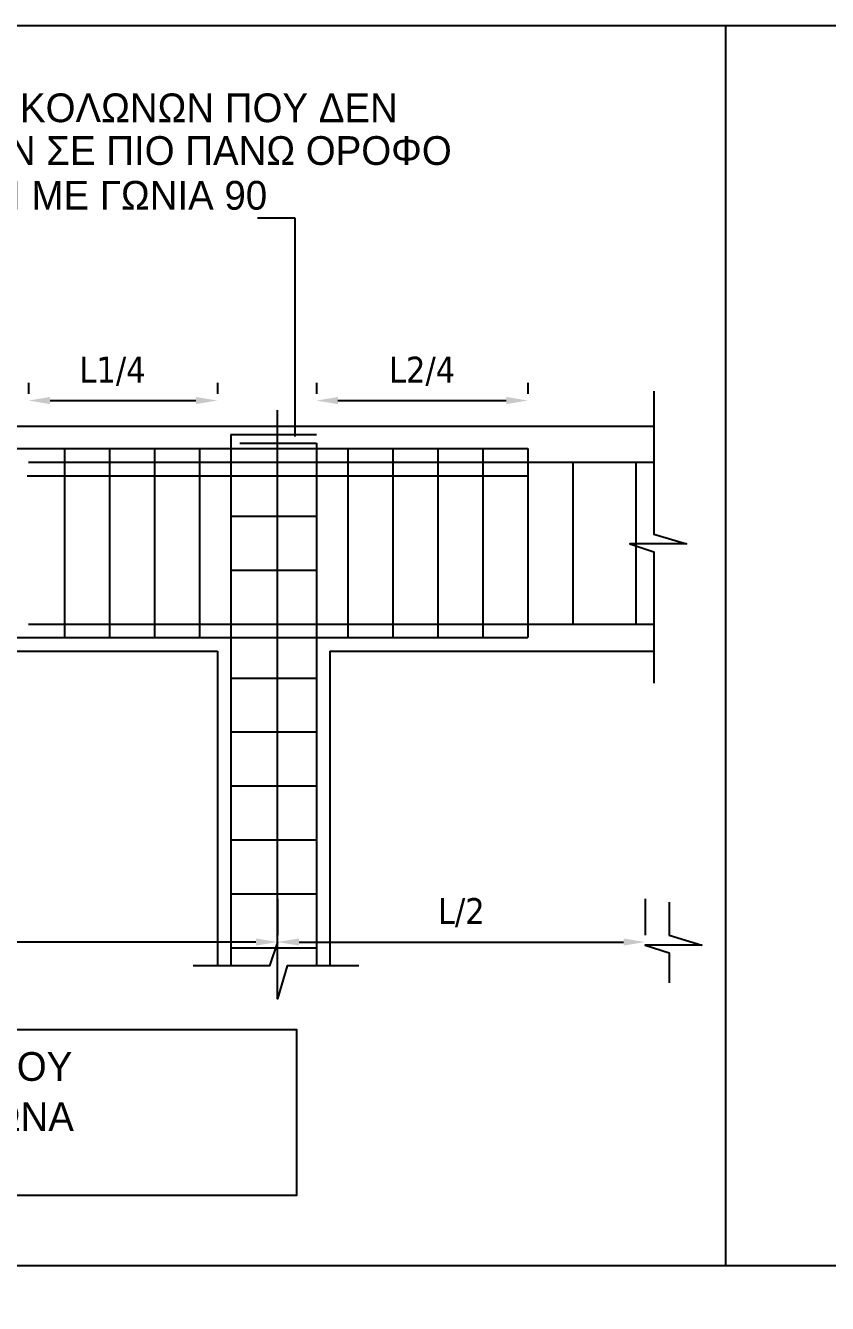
# Model space of a CAD drawing. Header units: millimetres. Extents: x -2171 to 1563, y -1758 to -1505.
# Drawn here: x 1255.23 to 1264.14, y -1605.8 to -1591.6 of the extents above; entities that cross this region are included whole.
import ezdxf

# ---------------------------------------------------------------- set-up
doc = ezdxf.new("R2010")
doc.units = ezdxf.units.MM
doc.header["$PDMODE"] = 32
doc.layers.get('Defpoints').update_dxf_attribs({"color": 6})
for name, color, linetype in [('-S-DIMS', 2, 'Continuous'), ('-S-TEXTLINE', 3, 'Continuous'), ('-S-TOMES', 7, 'Continuous'), ('-S_SIDERA', 30, 'Continuous'), ('-S_TEXT', 3, 'Continuous'), ('BLUE', 5, 'Continuous')]:
    doc.layers.add(name, color=color, linetype=linetype)
doc.styles.add('GR-SIMPL', font='GR-SIMPL.shx', dxfattribs={"width": 0.8})
doc.styles.get("Standard").update_dxf_attribs({"font": 'tahoma.ttf'})
doc.dimstyles.new('Copy(2) of Standard', dxfattribs={"dimscale": 96, "dimtxt": 0.003, "dimasz": 0.0025, "dimexe": 0.0008, "dimexo": 0.005, "dimgap": 0.0015, "dimtad": 1, "dimrnd": 0.05, "dimzin": 0, "dimdsep": 46, "dimtxsty": 'Standard', "dimcen": 0.001, "dimclrd": 256, "dimclrt": 256, "dimadec": 0, "dimazin": 0, "dimtfac": 1, "dimtofl": 0, "dimtmove": 0, "dimatfit": 3, "dimfxl": 5, "dimtolj": 1, "dimtzin": 0, "dimarcsym": 1})

# ---------------------------------------------------------------- blocks, each defined once
blk = doc.blocks.new('*D16')
at = {"layer": '-S-DIMS', "color": 0, "lineweight": -2, "ltscale": 5, "transparency": 16777216}
for p, q in [((1255.259, -1595.569), (1255.259, -1595.69)), ((1257.359, -1595.569), (1257.359, -1595.69))]:
    blk.add_line(p, q, dxfattribs=at)
at = {"layer": '-S-DIMS', "lineweight": -2, "ltscale": 5, "transparency": 16777216}
blk.add_line((1255.499, -1595.766), (1257.119, -1595.766), dxfattribs=at)
at = {"layer": '-S-DIMS', "ltscale": 5, "transparency": 16777216}
for points in [[(1255.499, -1595.726), (1255.499, -1595.806), (1255.259, -1595.766)], [(1257.119, -1595.726), (1257.119, -1595.806), (1257.359, -1595.766)]]:
    blk.add_solid(points, dxfattribs=at)
at = {"layer": 'Defpoints', "color": 0, "ltscale": 5, "transparency": 16777216}
for p in [(1257.359, -1595.766), (1255.259, -1596.049), (1257.359, -1596.049)]:
    blk.add_point(p, dxfattribs=at)
at = {"layer": '-S-DIMS', "ltscale": 5, "transparency": 16777216, "insert": (1256.193, -1595.441), "char_height": 0.288, "attachment_point": 5}
blk.add_mtext('\\A1;L1/4', dxfattribs=at)
blk = doc.blocks.new('*D17')
at = {"layer": '-S-DIMS', "color": 0, "lineweight": -2, "ltscale": 5, "transparency": 16777216}
for p, q in [((1247.427, -1601.303), (1247.427, -1601.706)), ((1258.027, -1601.303), (1258.027, -1601.706))]:
    blk.add_line(p, q, dxfattribs=at)
at = {"layer": '-S-DIMS', "lineweight": -2, "ltscale": 5, "transparency": 16777216}
blk.add_line((1257.787, -1601.783), (1247.667, -1601.783), dxfattribs=at)
at = {"layer": '-S-DIMS', "ltscale": 5, "transparency": 16777216}
for points in [[(1247.667, -1601.743), (1247.667, -1601.823), (1247.427, -1601.783)], [(1257.787, -1601.743), (1257.787, -1601.823), (1258.027, -1601.783)]]:
    blk.add_solid(points, dxfattribs=at)
at = {"layer": 'Defpoints', "color": 0, "ltscale": 5, "transparency": 16777216}
for p in [(1247.427, -1601.783), (1247.427, -1601.783), (1258.027, -1601.783)]:
    blk.add_point(p, dxfattribs=at)
at = {"layer": '-S-DIMS', "ltscale": 5, "transparency": 16777216, "insert": (1252.727, -1601.494), "char_height": 0.288, "attachment_point": 5}
blk.add_mtext('\\A1;L1', dxfattribs=at)
blk = doc.blocks.new('*D18')
at = {"layer": '-S-DIMS', "color": 0, "lineweight": -2, "ltscale": 5, "transparency": 16777216}
for p, q in [((1258.459, -1595.569), (1258.459, -1595.69)), ((1260.809, -1595.569), (1260.809, -1595.69))]:
    blk.add_line(p, q, dxfattribs=at)
at = {"layer": '-S-DIMS', "lineweight": -2, "ltscale": 5, "transparency": 16777216}
blk.add_line((1258.699, -1595.766), (1260.569, -1595.766), dxfattribs=at)
at = {"layer": '-S-DIMS', "ltscale": 5, "transparency": 16777216}
for points in [[(1258.699, -1595.726), (1258.699, -1595.806), (1258.459, -1595.766)], [(1260.569, -1595.726), (1260.569, -1595.806), (1260.809, -1595.766)]]:
    blk.add_solid(points, dxfattribs=at)
at = {"layer": 'Defpoints', "color": 0, "ltscale": 5, "transparency": 16777216}
for p in [(1260.809, -1595.766), (1258.459, -1596.049), (1260.809, -1596.049)]:
    blk.add_point(p, dxfattribs=at)
at = {"layer": '-S-DIMS', "ltscale": 5, "transparency": 16777216, "insert": (1259.634, -1595.441), "char_height": 0.288, "attachment_point": 5}
blk.add_mtext('\\A1;L2/4', dxfattribs=at)
blk = doc.blocks.new('*D19')
at = {"layer": '-S-DIMS', "color": 0, "lineweight": -2, "ltscale": 5, "transparency": 16777216}
for p, q in [((1258.027, -1601.303), (1258.027, -1601.706)), ((1262.113, -1601.303), (1262.113, -1601.706))]:
    blk.add_line(p, q, dxfattribs=at)
at = {"layer": '-S-DIMS', "lineweight": -2, "ltscale": 5, "transparency": 16777216}
blk.add_line((1258.267, -1601.783), (1261.873, -1601.783), dxfattribs=at)
at = {"layer": '-S-DIMS', "ltscale": 5, "transparency": 16777216}
for points in [[(1258.267, -1601.743), (1258.267, -1601.823), (1258.027, -1601.783)], [(1261.873, -1601.743), (1261.873, -1601.823), (1262.113, -1601.783)]]:
    blk.add_solid(points, dxfattribs=at)
at = {"layer": 'Defpoints', "color": 0, "ltscale": 5, "transparency": 16777216}
for p in [(1258.027, -1601.783), (1262.113, -1601.783), (1262.113, -1601.783)]:
    blk.add_point(p, dxfattribs=at)
at = {"layer": '-S-DIMS', "ltscale": 5, "transparency": 16777216, "insert": (1260.07, -1601.457), "char_height": 0.288, "attachment_point": 5}
blk.add_mtext('\\A1;L/2', dxfattribs=at)

msp = doc.modelspace()

# ---------------------------------------------------------------- linework, layer by layer
at = {"layer": '-S-DIMS'}
for p, q in [((1258.2229, -1593.7384), (1257.8034, -1593.7384)), ((1258.2229, -1596.165), (1258.2229, -1593.7384))]:
    msp.add_line(p, q, dxfattribs=at)
at = {"layer": '-S-TEXTLINE', "color": 7}
msp.add_lwpolyline([(1249.0006, -1602.7562), (1258.2373, -1602.7562), (1258.2373, -1604.6002), (1249.0006, -1604.6002)], close=True, dxfattribs=at)
at = {"layer": '-S-TOMES'}
for p, q in [((1248.7591, -1596.0491), (1262.2091, -1596.0491)), ((1248.7591, -1598.5491), (1257.3591, -1598.5491)), ((1257.3591, -1598.5491), (1257.3591, -1602.0491)), ((1258.6091, -1598.5491), (1258.6091, -1602.0491)), ((1258.6091, -1598.5491), (1262.2091, -1598.5491))]:
    msp.add_line(p, q, dxfattribs=at)
for points in [[(1262.2091, -1595.6605), (1262.2091, -1597.2492), (1262.5725, -1597.3576), (1261.943, -1597.3576), (1262.2091, -1597.4456), (1262.2091, -1598.9052)], [(1262.3793, -1601.3403), (1262.3793, -1601.7084), (1262.7426, -1601.8168), (1262.1131, -1601.8168), (1262.3793, -1601.9048), (1262.3793, -1602.2361)], [(1258.9296, -1602.0491), (1258.1353, -1602.0491), (1258.0268, -1602.4124), (1258.0268, -1601.7829), (1257.9388, -1602.0491), (1257.0887, -1602.0491)]]:
    msp.add_lwpolyline(points, dxfattribs=at)
at = {"layer": '-S_SIDERA'}
for p, q in [((1257.5091, -1596.1441), (1258.4591, -1596.1441)), ((1257.5091, -1596.1441), (1257.5091, -1602.0491)), ((1246.6591, -1596.2991), (1260.8091, -1596.2991)), ((1255.6591, -1596.2991), (1255.6591, -1598.3991)), ((1256.1591, -1596.2991), (1256.1591, -1598.3991)), ((1256.6591, -1596.2991), (1256.6591, -1598.3991)), ((1257.1591, -1596.2991), (1257.1591, -1598.3991)), ((1257.6091, -1596.2391), (1258.4591, -1596.2391)), ((1258.4591, -1596.2391), (1258.4591, -1602.0491)), ((1258.8091, -1596.2991), (1258.8091, -1598.3991)), ((1259.3091, -1596.2991), (1259.3091, -1598.3991)), ((1259.8091, -1596.2991), (1259.8091, -1598.3991)), ((1260.3091, -1596.2991), (1260.3091, -1598.3991)), ((1260.8091, -1596.2991), (1260.8091, -1598.3991)), ((1255.2591, -1596.4491), (1262.2091, -1596.4491)), ((1257.5091, -1596.4491), (1258.4591, -1596.4491)), ((1261.3091, -1596.4491), (1261.3091, -1598.2491)), ((1262.0091, -1596.4491), (1262.0091, -1598.2491)), ((1255.2438, -1596.602), (1260.8091, -1596.602)), ((1257.5091, -1597.0491), (1258.4591, -1597.0491)), ((1257.5091, -1597.6491), (1258.4591, -1597.6491)), ((1255.2591, -1598.2491), (1257.5091, -1598.2491)), ((1257.5091, -1598.2491), (1262.2091, -1598.2491)), ((1246.5591, -1598.3991), (1260.8091, -1598.3991)), ((1257.5091, -1598.8491), (1258.4591, -1598.8491)), ((1257.5091, -1599.4491), (1258.4591, -1599.4491)), ((1257.5091, -1600.0491), (1258.4591, -1600.0491)), ((1257.5091, -1600.6491), (1258.4591, -1600.6491)), ((1257.5091, -1601.2491), (1258.4591, -1601.2491)), ((1257.5091, -1601.8491), (1258.4591, -1601.8491))]:
    msp.add_line(p, q, dxfattribs=at)
at = {"layer": '-S_TEXT', "ltscale": 5}
msp.add_line((1258.0268, -1601.7829), (1258.0268, -1595.8724), dxfattribs=at)
at = {"layer": '-S_TEXT', "color": 3, "linetype": 'Continuous', "ltscale": 0.5}
msp.add_lwpolyline([(1286.5954, -1619.9991), (1245.6454, -1619.9991), (1245.6454, -1591.5991), (1286.5954, -1591.5991)], close=True, dxfattribs=at)
at = {"color": 3}
for p, q in [((1263.0105, -1605.3778), (1263.0105, -1591.5991)), ((1245.6454, -1605.3778), (1279.5756, -1605.3778))]:
    msp.add_line(p, q, dxfattribs=at)

# ---------------------------------------------------------------- texts
at = {"layer": 'BLUE', "color": 3, "style": 'GR-SIMPL'}
for s, p in [('ΤΑ ΣΙΔΕΡΑ ΤΩΝ ΚΟΛΩΝΩΝ ΠΟΥ ΔΕΝ ', (1251.8508, -1592.6727)), ('ΘΑ ΣΥΝΕΧΙΣΟΥΝ ΣΕ ΠΙΟ ΠΑΝΩ ΟΡΟΦΟ', (1251.8657, -1593.1476)), ('ΑΓΚΥΡΩΝΟΝΤΑΙ ΜΕ ΓΩΝΙΑ 90', (1251.8657, -1593.645)), ('ΤΥΠΙΚΗ ΛΕΠΤΟΜΕΡΕΙΑ ΔΟΚΟΥ', (1249.3366, -1603.3255)), ('ΑΚΡΑΙΟΣ ΚΟΜΒΟΣ ΜΕ ΚΟΛΩΝΑ', (1249.2431, -1603.8835))]:
    msp.add_text(s, height=0.319421, dxfattribs=at).set_placement(p)

# ---------------------------------------------------------------- dimensions: what is measured, and where the dimension line sits
at = {"layer": '-S-DIMS', "ltscale": 5}
dim = msp.add_linear_dim(base=(1257.3591, -1595.7663), p1=(1255.2591, -1596.0491), p2=(1257.3591, -1596.0491), text='L1/4', dimstyle='Copy(2) of Standard', dxfattribs=at)
dim.commit()
dim.dimension.update_dxf_attribs({"geometry": '*D16', "text_midpoint": (1256.1929, -1595.7663), "dimtype": 128})
for base, p1, p2, text, picture, middle in [((1260.8091, -1595.7663), (1258.4591, -1596.0491), (1260.8091, -1596.0491), 'L2/4', '*D18', (1259.6341, -1595.4405)), ((1247.4268, -1601.7829), (1258.0268, -1601.7829), (1247.4268, -1601.7829), 'L1', '*D17', (1252.7268, -1601.4944)), ((1262.1131, -1601.7829), (1258.0268, -1601.7829), (1262.1131, -1601.7829), 'L/2', '*D19', (1260.07, -1601.4571))]:
    dim = msp.add_linear_dim(base=base, p1=p1, p2=p2, text=text, dimstyle='Copy(2) of Standard', dxfattribs=at)
    dim.commit()
    dim.dimension.update_dxf_attribs({"geometry": picture, "text_midpoint": middle})

doc.saveas('drawing.dxf')
